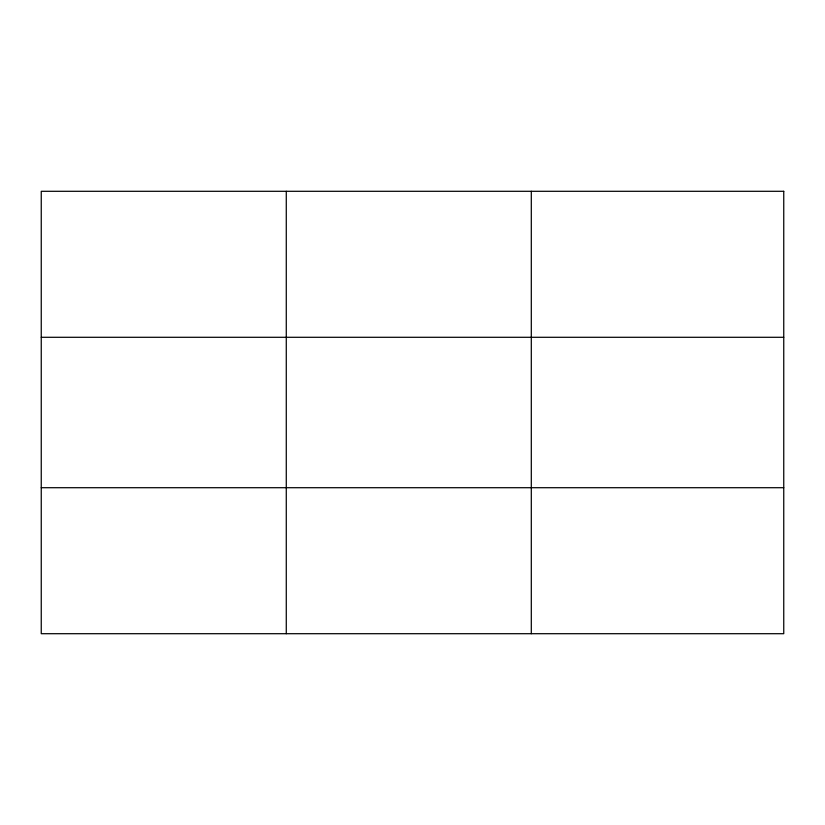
<?xml version="1.0" encoding="UTF-8"?>
<svg xmlns="http://www.w3.org/2000/svg" width="825" height="825" viewBox="0 0 825 825"><rect width="100%" height="100%" fill="white"/><g stroke="black" fill="none" stroke-linecap="round" stroke-linejoin="round"><path stroke-width="1.24" d="M286.275 633.703L286.275 191.297M531.3 633.703L531.3 191.297M41.25 337.291L783.75 337.291M41.25 487.709L783.75 487.709M783.75 191.297L783.75 633.703L41.25 633.703L41.25 191.297L783.75 191.297"/></g></svg>
